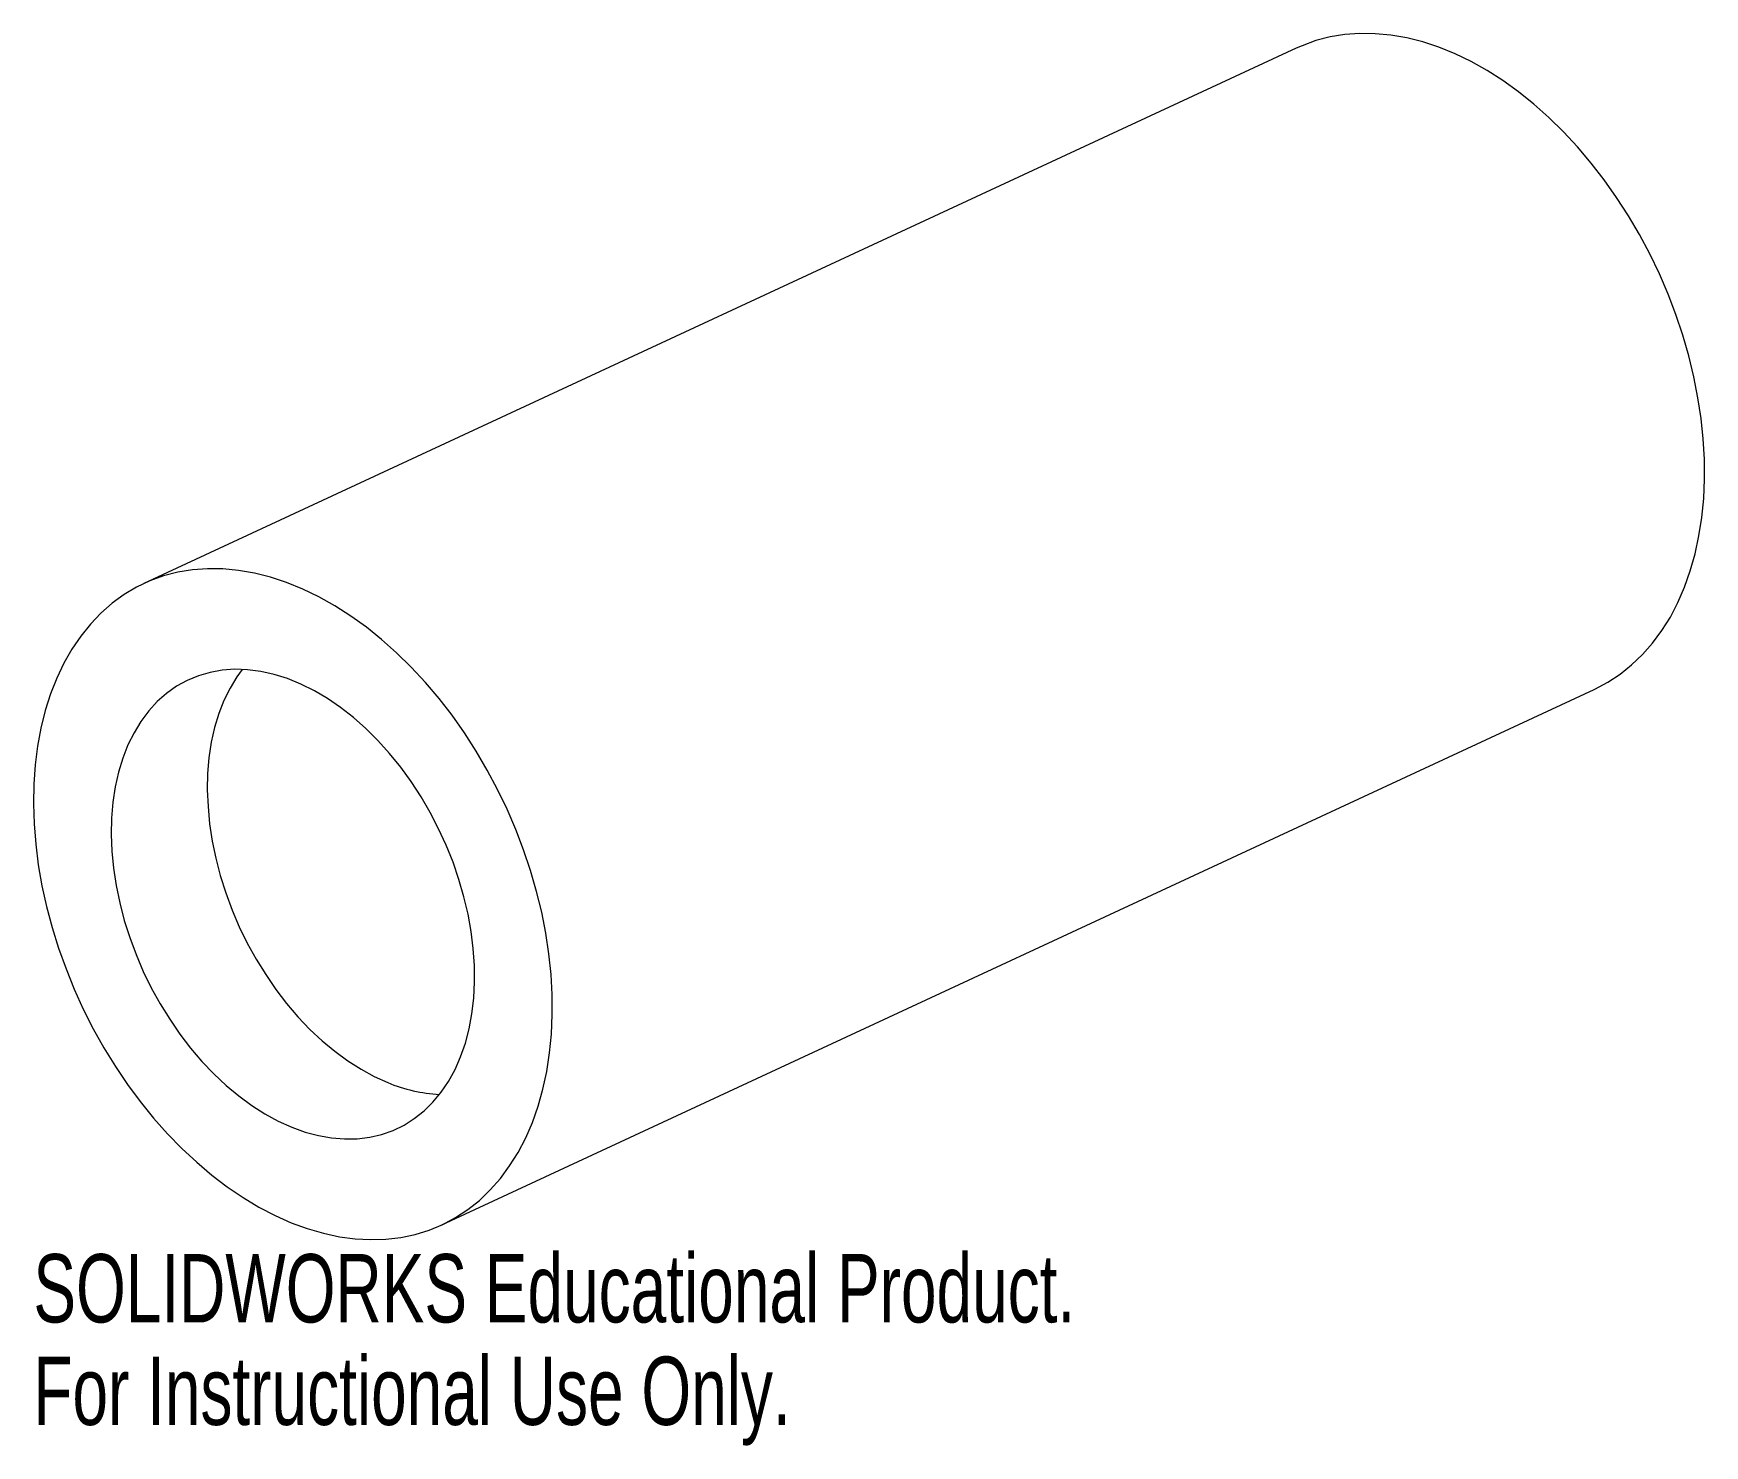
# Model space of a CAD drawing. Header units: millimetres. Extents: x -100 to 18, y -76 to 24.
import ezdxf

# ---------------------------------------------------------------- set-up
doc = ezdxf.new("R2010")
doc.units = ezdxf.units.MM
doc.styles.add('SLDTEXTSTYLE0', font='TXT', dxfattribs={"width": 0.7})

msp = doc.modelspace()

# ---------------------------------------------------------------- linework, layer by layer
at = {"color": 7, "linetype": 'Continuous', "lineweight": 15}
for p, q in [((-10.53, 22.67), (-92.02, -15.19)), ((-70.95, -60.53), (10.53, -22.67))]:
    msp.add_line(p, q, dxfattribs=at)
at = {"color": 7, "linetype": 'Continuous', "lineweight": 15, "flags": 128}
for points in [[(10.53, -22.67), (10.59, -22.65), (11.5, -22.16), (12.37, -21.59), (13.19, -20.94), (13.96, -20.21), (14.67, -19.4), (15.33, -18.51), (15.93, -17.55), (16.46, -16.52), (16.93, -15.43), (17.34, -14.28), (17.68, -13.08), (17.95, -11.82), (18.15, -10.52), (18.29, -9.18), (18.35, -7.8), (18.34, -6.39), (18.26, -4.96), (18.11, -3.51), (17.88, -2.04), (17.59, -0.57), (17.23, 0.91), (16.81, 2.38), (16.32, 3.84), (15.77, 5.29), (15.15, 6.72), (14.48, 8.12), (13.75, 9.49), (12.97, 10.82), (12.13, 12.11), (11.25, 13.36), (10.33, 14.55), (9.37, 15.69), (8.37, 16.76), (7.34, 17.77), (6.28, 18.72), (5.19, 19.59), (4.09, 20.38), (2.97, 21.1), (1.84, 21.73), (0.7, 22.28), (-0.44, 22.74), (-1.58, 23.12), (-2.72, 23.41), (-3.84, 23.6), (-4.95, 23.7), (-6.04, 23.72), (-7.1, 23.64), (-8.14, 23.47), (-9.15, 23.21), (-10.12, 22.85), (-10.53, 22.67)], [(-81.61, -60.38), (-80.47, -60.8), (-79.33, -61.13), (-78.2, -61.37), (-77.09, -61.52), (-75.99, -61.58), (-74.91, -61.55), (-73.86, -61.42), (-72.83, -61.21), (-71.85, -60.9), (-70.89, -60.5), (-69.98, -60.02), (-69.11, -59.45), (-68.3, -58.8), (-67.53, -58.06), (-66.81, -57.25), (-66.16, -56.37), (-65.56, -55.41), (-65.02, -54.38), (-64.55, -53.29), (-64.14, -52.14), (-63.8, -50.94), (-63.53, -49.68), (-63.33, -48.38), (-63.2, -47.04), (-63.14, -45.66), (-63.15, -44.25), (-63.23, -42.82), (-63.38, -41.37), (-63.6, -39.9), (-63.89, -38.43), (-64.25, -36.95), (-64.68, -35.48), (-65.17, -34.02), (-65.72, -32.57), (-66.33, -31.14), (-67.01, -29.74), (-67.74, -28.37), (-68.52, -27.04), (-69.35, -25.74), (-70.23, -24.5), (-71.15, -23.31), (-72.12, -22.17), (-73.12, -21.09), (-74.15, -20.08), (-75.21, -19.14), (-76.29, -18.27), (-77.4, -17.48), (-78.52, -16.76), (-79.65, -16.13), (-80.79, -15.58), (-81.93, -15.11), (-83.07, -14.74), (-84.2, -14.45), (-85.33, -14.26), (-86.43, -14.15), (-87.52, -14.14), (-88.59, -14.22), (-89.63, -14.39), (-90.63, -14.65), (-91.6, -15), (-92.54, -15.44), (-93.43, -15.97), (-94.27, -16.58), (-95.06, -17.27), (-95.8, -18.05), (-96.49, -18.9), (-97.12, -19.82), (-97.69, -20.81), (-98.19, -21.87), (-98.63, -22.99), (-99, -24.17), (-99.31, -25.4), (-99.55, -26.68), (-99.71, -28), (-99.81, -29.36), (-99.84, -30.76), (-99.79, -32.18), (-99.67, -33.62), (-99.49, -35.08), (-99.23, -36.55), (-98.91, -38.03), (-98.51, -39.5), (-98.06, -40.97), (-97.53, -42.42), (-96.95, -43.86), (-96.31, -45.28), (-95.6, -46.67), (-94.85, -48.02), (-94.04, -49.33), (-93.18, -50.6), (-92.28, -51.82), (-91.34, -52.98), (-90.36, -54.09), (-89.34, -55.14), (-88.29, -56.11), (-87.22, -57.02), (-86.13, -57.85), (-85.01, -58.61), (-83.89, -59.28), (-82.75, -59.87), (-81.61, -60.38)], [(-81.57, -53.62), (-80.62, -53.97), (-79.68, -54.22), (-78.75, -54.38), (-77.83, -54.46), (-76.93, -54.44), (-76.05, -54.34), (-75.21, -54.14), (-74.4, -53.85), (-73.62, -53.48), (-72.9, -53.02), (-72.21, -52.48), (-71.58, -51.86), (-71, -51.16), (-70.48, -50.39), (-70.02, -49.55), (-69.63, -48.65), (-69.29, -47.69), (-69.03, -46.68), (-68.83, -45.61), (-68.7, -44.51), (-68.64, -43.36), (-68.65, -42.19), (-68.73, -41), (-68.88, -39.78), (-69.1, -38.56), (-69.39, -37.33), (-69.74, -36.11), (-70.16, -34.89), (-70.64, -33.69), (-71.18, -32.52), (-71.77, -31.37), (-72.42, -30.26), (-73.12, -29.19), (-73.86, -28.17), (-74.65, -27.2), (-75.47, -26.29), (-76.32, -25.44), (-77.21, -24.66), (-78.11, -23.95), (-79.04, -23.32), (-79.97, -22.77), (-80.92, -22.3), (-81.87, -21.91), (-82.82, -21.61), (-83.76, -21.4), (-84.69, -21.28), (-85.6, -21.25), (-86.48, -21.31), (-87.34, -21.47), (-88.17, -21.71), (-88.96, -22.04), (-89.71, -22.45), (-90.42, -22.95), (-91.08, -23.53), (-91.68, -24.19), (-92.23, -24.93), (-92.72, -25.73), (-93.15, -26.6), (-93.52, -27.54), (-93.82, -28.53), (-94.05, -29.57), (-94.21, -30.65), (-94.31, -31.78), (-94.33, -32.93), (-94.28, -34.12), (-94.17, -35.32), (-93.98, -36.54), (-93.73, -37.77), (-93.41, -39), (-93.02, -40.22), (-92.58, -41.42), (-92.07, -42.61), (-91.5, -43.77), (-90.88, -44.9), (-90.2, -45.99), (-89.48, -47.04), (-88.72, -48.04), (-87.92, -48.98), (-87.08, -49.86), (-86.21, -50.67), (-85.31, -51.42), (-84.4, -52.09), (-83.46, -52.68), (-82.52, -53.2), (-81.57, -53.62)], [(-85.07, -21.26), (-85.44, -21.77), (-85.93, -22.58), (-86.36, -23.45), (-86.73, -24.38), (-87.03, -25.37), (-87.26, -26.41), (-87.42, -27.5), (-87.52, -28.62), (-87.54, -29.78), (-87.49, -30.96), (-87.38, -32.17), (-87.19, -33.39), (-86.94, -34.61), (-86.62, -35.84), (-86.23, -37.06), (-85.78, -38.27), (-85.28, -39.46), (-84.71, -40.62), (-84.09, -41.75), (-83.41, -42.84), (-82.69, -43.89), (-81.93, -44.88), (-81.13, -45.82), (-80.29, -46.71), (-79.42, -47.52), (-78.52, -48.26), (-77.61, -48.94), (-76.67, -49.53), (-75.73, -50.04), (-74.78, -50.47)]]:
    msp.add_lwpolyline(points, dxfattribs=at)
at = {"color": 7, "linetype": 'Continuous', "lineweight": 15}
msp.add_arc((-70.56, -40.37), 10.95, 247.3194, 267.1223, dxfattribs=at)

# ---------------------------------------------------------------- texts
at = {"color": 7, "linetype": 'Continuous', "char_height": 4.8336, "attachment_point": 1, "style": 'SLDTEXTSTYLE0'}
for s, insert in [('SOLIDWORKS Educational Product.', (-99.84, -62.6)), ('For Instructional Use Only.', (-99.84, -69.85))]:
    msp.add_mtext(s, dxfattribs=dict(at, insert=insert))

doc.saveas('drawing.dxf')
